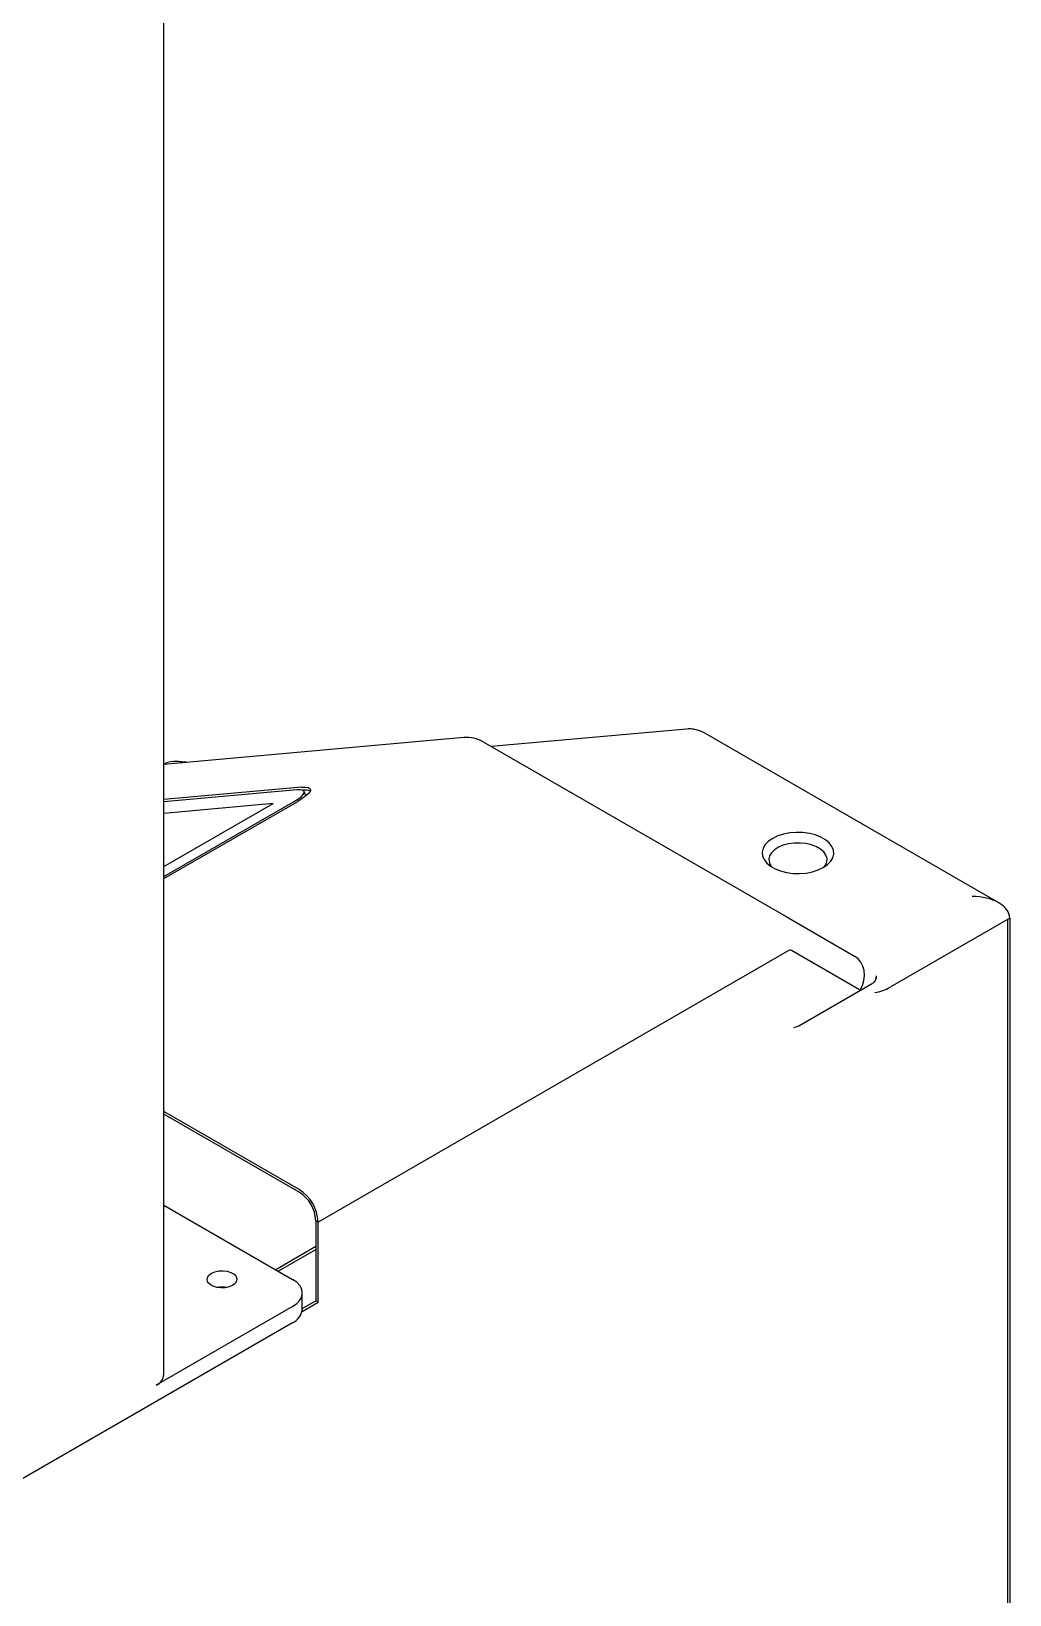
# Model space of a CAD drawing. Header units: millimetres. Extents: x -151 to 542, y -128 to 292.
# Drawn here: x 307.24 to 317.04, y 246.44 to 262.11 of the extents above; entities that cross this region are included whole.
import ezdxf

# ---------------------------------------------------------------- set-up
doc = ezdxf.new("R2010")
doc.units = ezdxf.units.MM

msp = doc.modelspace()

# ---------------------------------------------------------------- linework, layer by layer
at = {"color": 7, "linetype": 'Continuous', "lineweight": 25}
for p, q in [((308.56581, 248.64581), (308.56581, 271.11859)), ((311.56951, 255.02895), (308.56581, 254.76038)), ((313.80331, 255.11518), (311.84478, 254.94006)), ((316.92968, 253.37367), (313.98395, 255.07421)), ((311.76586, 254.98562), (314.79932, 253.23444)), ((308.57287, 254.76802), (308.56581, 254.76498)), ((309.94383, 254.53137), (308.56581, 254.40816)), ((309.89669, 254.50416), (308.56581, 254.38516)), ((308.56581, 253.61635), (309.90594, 254.38999)), ((308.56581, 253.63627), (309.86511, 254.38634)), ((309.98865, 254.44511), (309.97175, 254.48866)), ((308.56581, 253.73586), (309.66099, 254.36809)), ((309.66099, 254.36809), (308.56581, 254.27016)), ((309.66035, 254.36772), (308.56581, 254.26985)), ((314.79932, 253.23444), (315.4862, 252.83778)), ((317.04016, 253.21969), (315.84143, 252.52768)), ((317.01659, 253.20608), (315.84143, 252.52768)), ((317.04016, 253.21969), (317.01659, 253.20608)), ((317.01659, 253.20608), (317.01659, 237.92428)), ((317.04016, 253.21969), (317.04016, 237.88568)), ((314.82121, 252.89135), (310.11052, 250.17192)), ((314.85454, 252.89465), (314.85455, 252.89465)), ((315.53606, 252.50109), (314.85455, 252.89465)), ((314.92591, 252.14069), (315.65659, 252.5625)), ((315.70541, 252.61544), (315.70541, 252.63054)), ((309.92195, 250.49852), (308.56581, 251.2814)), ((309.92195, 250.4713), (308.56581, 251.25419)), ((308.56581, 250.34239), (309.85478, 249.59829)), ((310.08695, 250.18553), (310.11052, 250.17192)), ((310.08695, 250.18553), (310.08695, 249.38259)), ((310.11052, 249.36899), (310.11052, 250.17192)), ((310.08695, 249.92642), (309.68666, 249.69534)), ((309.71023, 249.68173), (310.08695, 249.89921)), ((309.95241, 249.29891), (309.95241, 249.46222)), ((309.95241, 249.30493), (310.08695, 249.38259)), ((310.11052, 249.36899), (310.08695, 249.38259)), ((309.85478, 249.32615), (308.48771, 248.53696)), ((309.95012, 249.27639), (310.11052, 249.36899)), ((309.85478, 249.16285), (305.61214, 246.71362))]:
    msp.add_line(p, q, dxfattribs=at)
at = {"color": 7, "linetype": 'Continuous', "lineweight": 25, "flags": 128}
for points in [[(309.86511, 254.38634), (309.90718, 254.41254), (309.93978, 254.43702), (309.96166, 254.45886), (309.97199, 254.47721), (309.97037, 254.49137), (309.95687, 254.50078), (309.93199, 254.5051), (309.89669, 254.50416)], [(309.94383, 254.53137), (309.98207, 254.53269), (310.01055, 254.52901), (310.02841, 254.52045), (310.03511, 254.50725), (310.03044, 254.48982), (310.01454, 254.4687), (309.9879, 254.44452), (309.95133, 254.41801), (309.90594, 254.38999)], [(314.66546, 254.01912), (314.62322, 253.98976), (314.59104, 253.95641), (314.57003, 253.92021), (314.56089, 253.8824), (314.56395, 253.84427), (314.57909, 253.80711), (314.60579, 253.77219), (314.64316, 253.7407), (314.68992, 253.71371), (314.74448, 253.69213), (314.80497, 253.67671), (314.86934, 253.66797), (314.93539, 253.66621), (315.00088, 253.67148), (315.06358, 253.68361), (315.12135, 253.70219), (315.17222, 253.72658), (315.21447, 253.75595), (315.24664, 253.78929), (315.26766, 253.82549), (315.27679, 253.8633), (315.27374, 253.90143), (315.2586, 253.93859), (315.23189, 253.97351), (315.19452, 254.005), (315.14776, 254.032), (315.09321, 254.05357), (315.03272, 254.06899), (314.96835, 254.07773), (314.90229, 254.07949), (314.8368, 254.07422), (314.7741, 254.06209), (314.71634, 254.04351), (314.66546, 254.01912)], [(315.18242, 253.73271), (315.19483, 253.75035), (315.20817, 253.78353), (315.20967, 253.81759), (315.19926, 253.85112), (315.17736, 253.88276), (315.14489, 253.91121), (315.10316, 253.9353), (315.05388, 253.95405), (314.99908, 253.96668), (314.94099, 253.97269), (314.88199, 253.97183), (314.82451, 253.96413), (314.77088, 253.94991), (314.72331, 253.92974), (314.68375, 253.90446), (314.65381, 253.8751), (314.63473, 253.84287), (314.62727, 253.80907), (314.63175, 253.7751), (314.64799, 253.74235), (314.65526, 253.73271)], [(315.54665, 252.50738), (315.56382, 252.54513), (315.5781, 252.59465), (315.58373, 252.64463), (315.58048, 252.69317), (315.56849, 252.73838), (315.54821, 252.77854), (315.52043, 252.81211), (315.4862, 252.83778)], [(315.54665, 252.50738), (315.56382, 252.54513), (315.5781, 252.59465), (315.58373, 252.64463), (315.58048, 252.69317), (315.56849, 252.73838), (315.54821, 252.77854), (315.52043, 252.81211), (315.4862, 252.83778)], [(314.87863, 252.12156), (314.90066, 252.12873), (314.92591, 252.14069)], [(309.25374, 249.53706), (309.21956, 249.52229), (309.17956, 249.51367), (309.13697, 249.51192), (309.09525, 249.51716), (309.05778, 249.52897), (309.02759, 249.5464), (309.00713, 249.56803), (308.99806, 249.59211), (309.0011, 249.6167), (309.01602, 249.63979), (309.04161, 249.65952), (309.07579, 249.67429), (309.11579, 249.6829), (309.15837, 249.68466), (309.20009, 249.67942), (309.23756, 249.66761), (309.26775, 249.65018), (309.28822, 249.62855), (309.29729, 249.60447), (309.29424, 249.57988), (309.27932, 249.55679), (309.25374, 249.53706)], [(309.85478, 249.32615), (309.89623, 249.35531), (309.92704, 249.38858), (309.94601, 249.42468), (309.95241, 249.46222), (309.94601, 249.49976), (309.92704, 249.53586), (309.89623, 249.56913), (309.85478, 249.59829)]]:
    msp.add_lwpolyline(points, dxfattribs=at)
at = {"color": 7, "linetype": 'Continuous', "lineweight": 25}
for centre, radius, start, end in [((311.59919, 254.69694), 0.33333, 60.002688, 95.109518), ((308.678, 254.52295), 0.26667, 86.693547, 113.217863), ((309.9827, 254.3528), 0.15065, 70.574968, 100.3558), ((314.84074, 252.86409), 0.03353, 65.686048, 125.618173), ((315.62817, 252.63356), 0.07652, 291.800136, 6.258174), ((315.6256, 252.88487), 0.41734, 278.838654, 301.141613), ((309.70113, 250.15329), 0.40981, 2.605478, 57.394522), ((309.72873, 250.16923), 0.35859, 2.605478, 57.394522), ((309.14767, 249.26778), 0.25382, 78.653819, 101.346181), ((309.78559, 249.31555), 0.16765, 294.374658, 354.305201), ((308.43236, 248.65912), 0.13412, 294.374658, 354.305201)]:
    msp.add_arc(centre, radius, start, end, dxfattribs=at)
msp.add_ellipse((316.66304, 253.21969), major_axis=(0.37712, 0), ratio=0.57738155, start_param=0, end_param=1.57079633, dxfattribs=at)
for points, knots in [([(313.98395, 255.07421), (313.96788, 255.0825), (313.93618, 255.09886), (313.88493, 255.1125), (313.84031, 255.11736), (313.81325, 255.11577), (313.80331, 255.11518)], [0, 0, 0, 0, 0.28814486, 0.568334, 0.84144816, 1, 1, 1, 1]), ([(308.79858, 254.78119), (308.78609, 254.78242), (308.7518, 254.7858), (308.71609, 254.78786), (308.69338, 254.78917)], [0, 0, 0, 0, 0.36413031, 1, 1, 1, 1]), ([(312.64046, 254.48132), (312.64096, 254.48175), (312.64168, 254.48236), (312.64892, 254.47789), (312.6511, 254.47655)], [0, 0, 0, 0, 0.69964074, 1, 1, 1, 1])]:
    msp.add_open_spline(points, degree=3, knots=knots, dxfattribs=at)

doc.saveas('drawing.dxf')
